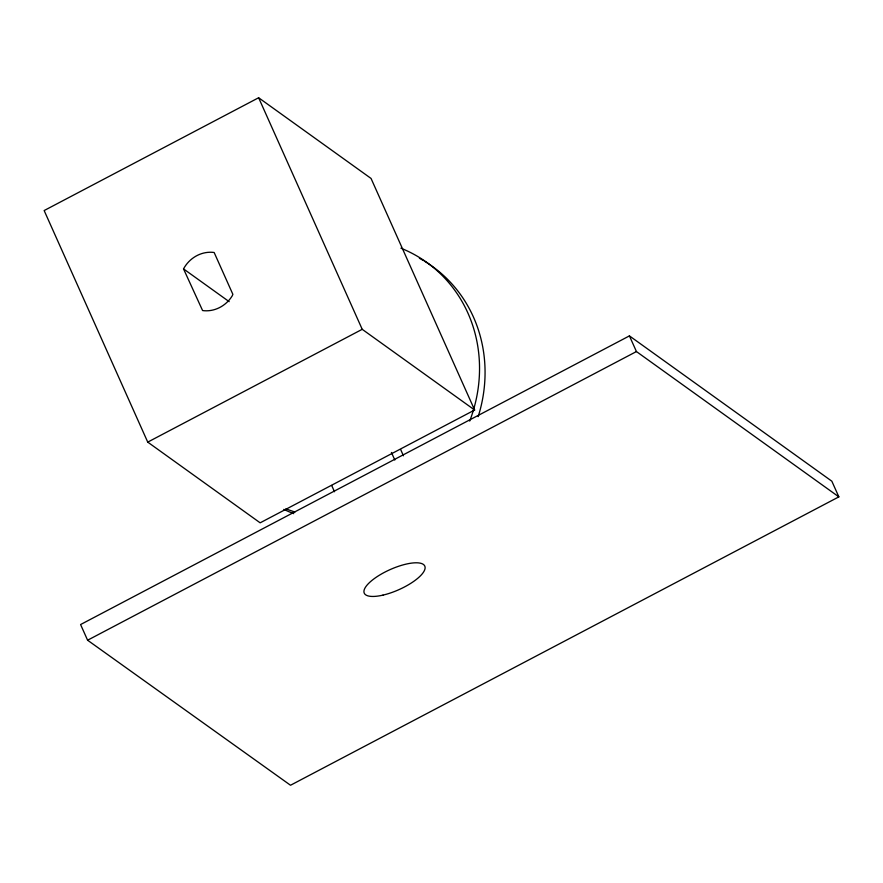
<?xml version="1.0" encoding="UTF-8"?>
<svg xmlns="http://www.w3.org/2000/svg" width="883" height="883" viewBox="0 0 883 883"><rect width="100%" height="100%" fill="white"/><g stroke="black" fill="none" stroke-linecap="round" stroke-linejoin="round"><path stroke-width="1.32" d="M258.631 97.748L44.15 210.551L147.737 442.118L260.154 522.824L474.635 410.01L371.048 178.443L258.631 97.748L362.218 329.315L474.635 410.01M147.737 442.118L362.218 329.315M629.424 335.893L80.585 624.546L87.594 640.219L290.518 785.252L838.85 496.864L831.841 481.202L629.424 335.893L636.433 351.555L838.85 496.864M87.594 640.219L636.433 351.555M183.532 268.907L202.593 310.562A30.022 27.814 -54.3 0 0 232.273 295.783L232.869 294.337L214.15 252.494A30.022 27.814 -54.3 0 0 183.532 268.907L229.172 301.666M400.672 449.568L403.454 455.783M391.445 452.46L394.822 460.021M331.677 485.451L334.502 491.743M400.926 248.189A142.903 132.439 -54.3 0 1 469.712 421.059M294.955 512.008A142.903 132.439 -54.3 0 1 285.96 508.785M424.535 261.225A142.903 132.439 -54.3 0 1 478.178 416.61M293.708 513.63A142.903 132.439 -54.3 0 1 283.851 509.381M419.381 258.255A142.903 132.439 -54.3 0 1 423.52 260.606M382.968 595.12A33.135 10.949 -24.1 0 0 424.833 566.202A33.135 10.949 -24.1 0 0 375.805 577.537A33.135 10.949 -24.1 0 0 382.968 595.12"/></g></svg>
